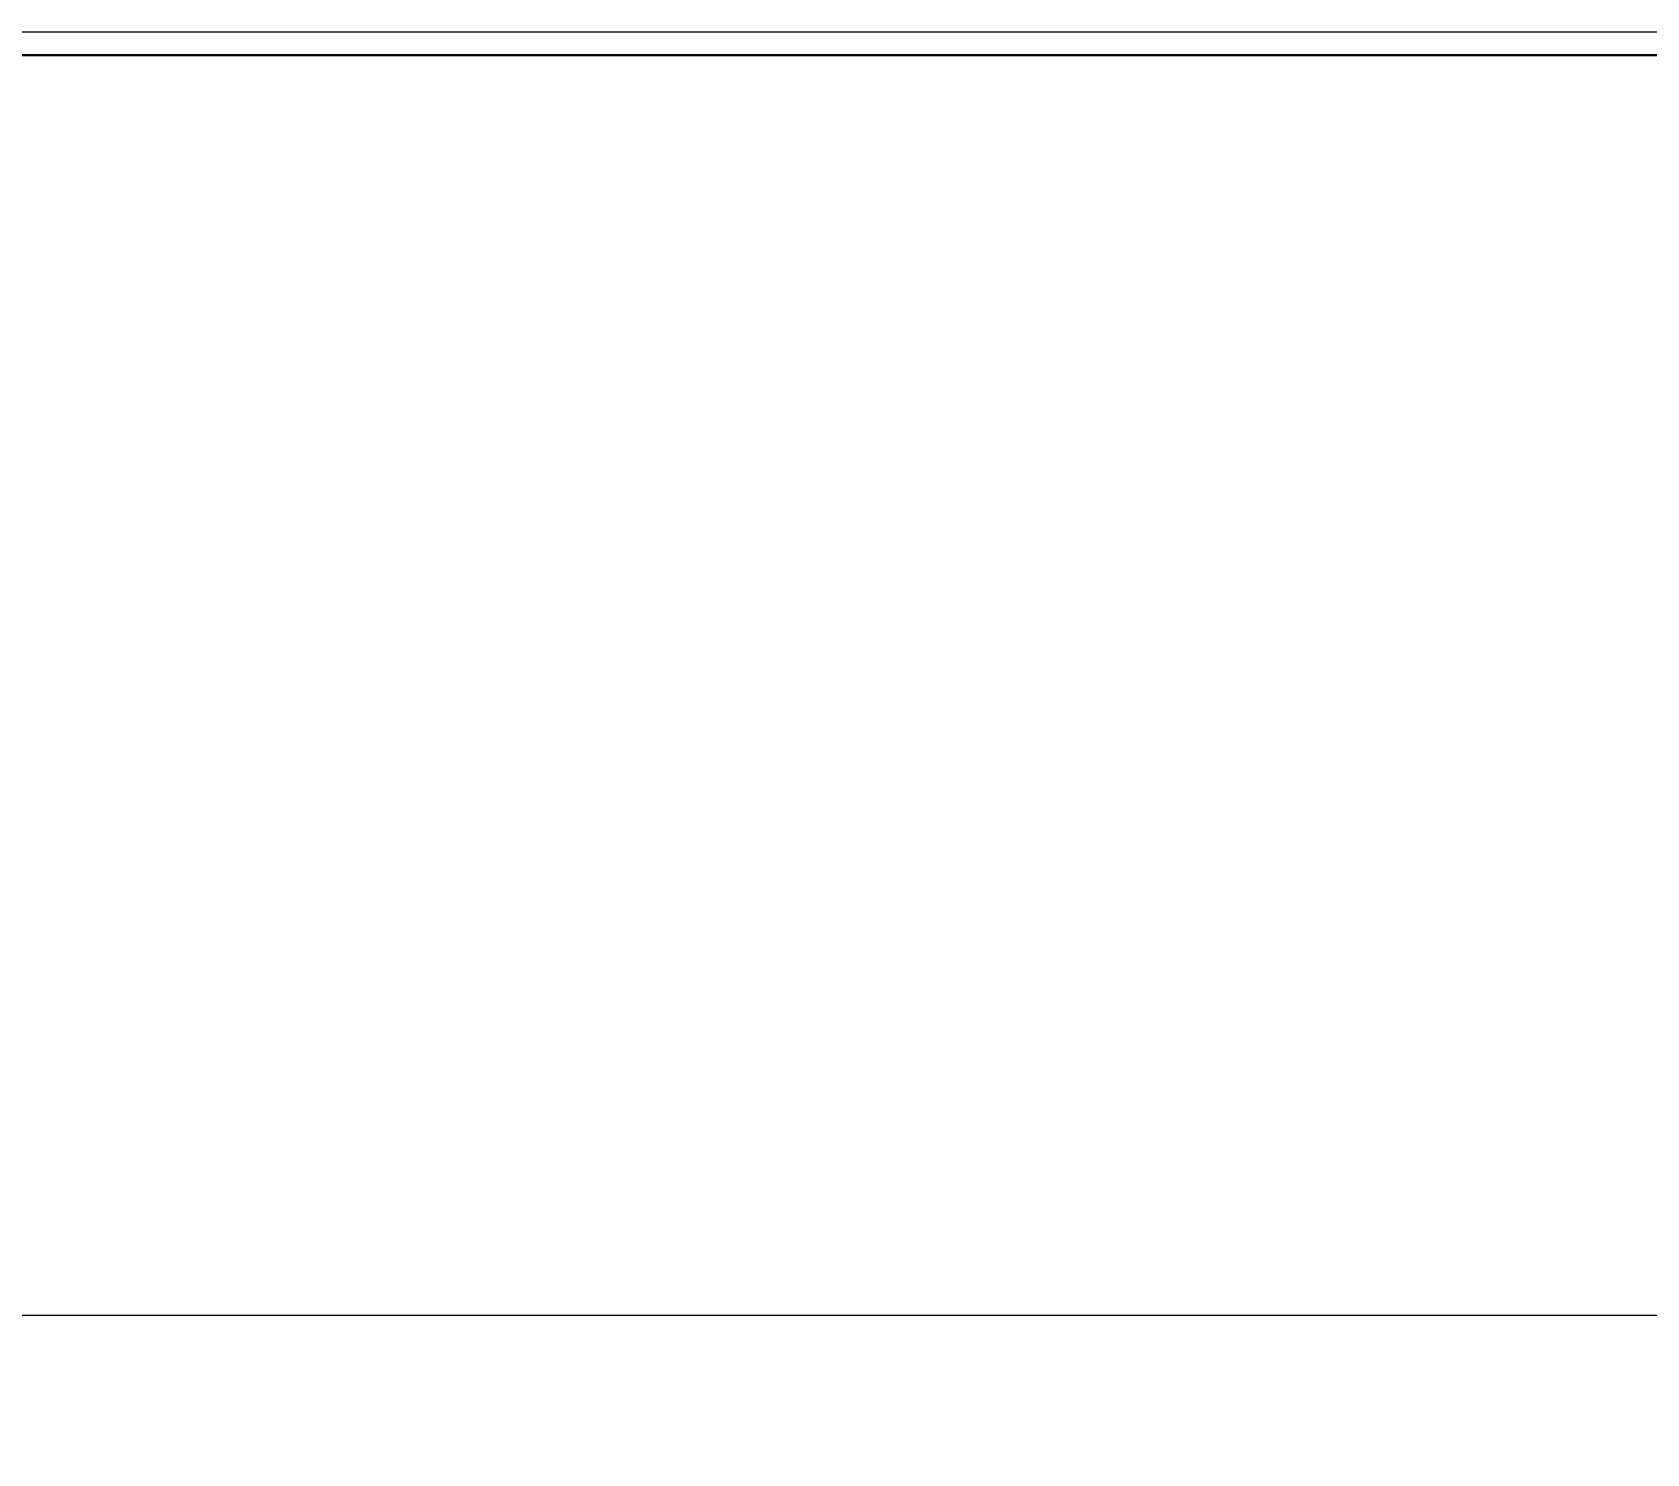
# Model space of a CAD drawing. Header units: millimetres. Extents: x 88814 to 144585, y -2434 to 12280.
# Drawn here: x 128941 to 129291.4, y 8091.5 to 8400 of the extents above; entities that cross this region are included whole.
import ezdxf

# ---------------------------------------------------------------- set-up
doc = ezdxf.new("R2010")
doc.units = ezdxf.units.MM
for name, color, linetype, lineweight in [('A-ANNO-DIMS', 7, 'Continuous', 9), ('A-ANNO-DIMS-25', 7, 'Continuous', 9), ('A-FLOR', 7, 'Continuous', 9)]:
    doc.layers.add(name, color=color, linetype=linetype, lineweight=lineweight)
doc.layers.add('A-FLOR-FNSH-1', color=7, linetype='Continuous', lineweight=30, true_color=0x3c3c3c)
doc.styles.add('ISOCPEUR_2', font='isocpeur.ttf', dxfattribs={"width": 0.9, "height": 50})
doc.dimstyles.new('ISO-2_0_0_9К_Средний_округл2', dxfattribs={"dimscale": 304.8, "dimtxt": 49.799059, "dimasz": 0.123031, "dimexe": 0.098425, "dimexo": 0, "dimgap": 0, "dimtad": 1, "dimdec": 0, "dimrnd": 10, "dimzin": 0, "dimdsep": 46, "dimtxsty": 'ISOCPEUR_2', "dimblk1": 'OBLIQUE', "dimblk2": 'OBLIQUE', "dimsah": 1, "dimcen": 0.09, "dimdle": 0.098425, "dimazin": 0, "dimtfac": 1, "dimtdec": 4, "dimtix": 1, "dimtmove": 0, "dimatfit": 3, "dimfxl": 1, "dimtvp": 1, "dimtolj": 1, "dimtzin": 0, "dimarcsym": 2})

# ---------------------------------------------------------------- blocks, each defined once
blk = doc.blocks.new('DIMBLOCK36-Развертка 3_25-3')
at = {"layer": 'A-ANNO-DIMS-25'}
for p, q in [((127660.94, 8387.81), (127660.94, 8091.5)), ((127660.94, 8121.5), (127660.94, 8387.81)), ((129960.94, 8387.81), (129960.94, 8091.5)), ((129960.94, 8121.5), (129960.94, 8387.81)), ((129960.94, 8121.5), (127660.94, 8121.5))]:
    blk.add_line(p, q, dxfattribs=at)
at = {"layer": 'A-ANNO-DIMS-25', "lineweight": 20}
for p, q in [((127660.94, 8121.5), (127679.69, 8140.25)), ((129960.94, 8121.5), (129979.69, 8140.25)), ((127660.94, 8121.5), (127642.19, 8102.75)), ((129960.94, 8121.5), (129942.19, 8102.75))]:
    blk.add_line(p, q, dxfattribs=at)
at = {"layer": 'A-ANNO-DIMS-25', "color": 0, "insert": (128747.73, 8186.82), "char_height": 50, "width": 151.6956, "attachment_point": 1, "line_spacing_factor": 1.149209, "style": 'ISOCPEUR_2'}
blk.add_mtext('2300', dxfattribs=at)
blk = doc.blocks.new('_Oblique')
at = {"color": 0, "linetype": 'ByBlock', "lineweight": -2}
blk.add_line((-0.5, -0.5), (0.5, 0.5), dxfattribs=at)

msp = doc.modelspace()

# ---------------------------------------------------------------- linework, layer by layer
at = {"layer": 'A-FLOR'}
msp.add_line((132689.94, 8400), (123130.94, 8400), dxfattribs=at)
at = {"layer": 'A-FLOR-FNSH-1'}
msp.add_line((132711.39, 8395), (123130.81, 8395), dxfattribs=at)

# ---------------------------------------------------------------- dimensions: what is measured, and where the dimension line sits
at = {"layer": 'A-ANNO-DIMS'}
dim = msp.add_linear_dim(base=(127660.94, 8121.5), p1=(129960.94, 8387.81), p2=(127660.94, 8387.81), dimstyle='ISO-2_0_0_9К_Средний_округл2', override={"dimpost": '<>', "dimfxl": 2300}, dxfattribs=at)
dim.commit()
dim.dimension.update_dxf_attribs({"geometry": 'DIMBLOCK36-Развертка 3_25-3', "text_midpoint": (128810.94, 8146.5)})

doc.saveas('drawing.dxf')
